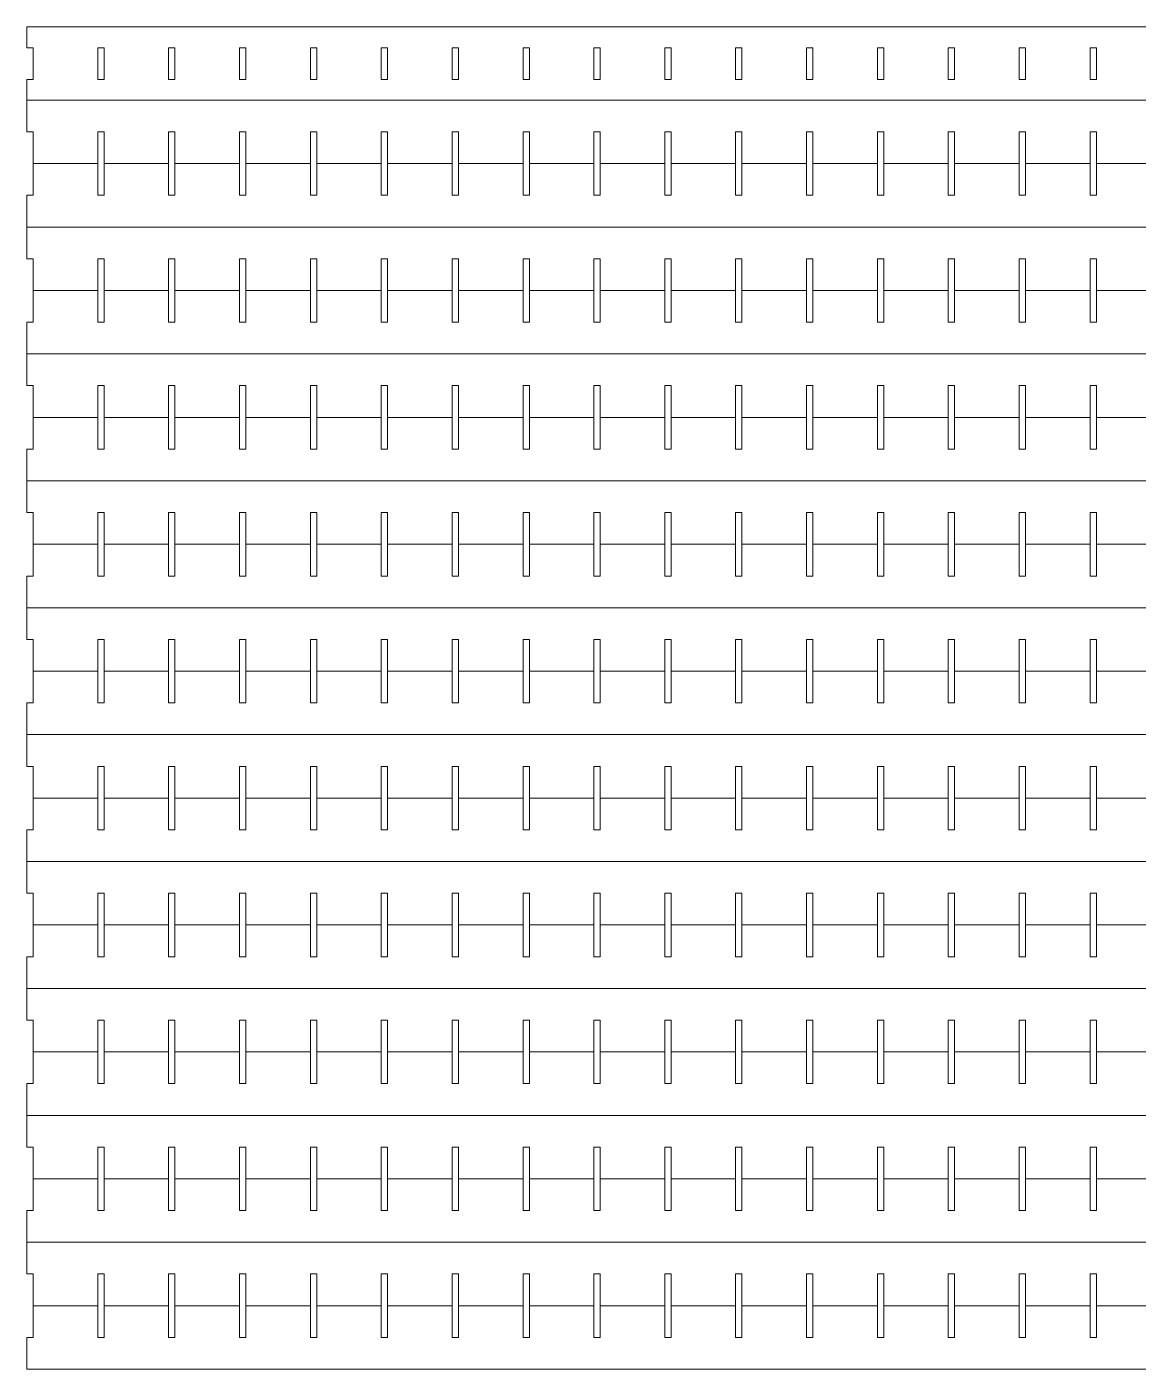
# Model space of a CAD drawing. Header units: millimetres. Extents: x -545 to 530, y -617 to 17.
# Drawn here: x -545 to -20, y -617 to 17 of the extents above; entities that cross this region are included whole.
import ezdxf

# ---------------------------------------------------------------- set-up
doc = ezdxf.new("R2010")
doc.units = ezdxf.units.MM

msp = doc.modelspace()

# ---------------------------------------------------------------- linework, layer by layer
at = {"color": 7, "linetype": 'Continuous', "lineweight": 15}
for p, q in [((529.71, 17.32), (-545.29, 17.32)), ((-545.29, 17.32), (-545.29, 7.45)), ((-545.29, 7.45), (-542.29, 7.45)), ((-542.29, 7.45), (-542.29, -7.55)), ((-511.79, 7.45), (-511.79, -7.55)), ((-508.79, 7.45), (-511.79, 7.45)), ((-508.79, -7.55), (-508.79, 7.45)), ((-478.29, 7.45), (-478.29, -7.55)), ((-475.29, 7.45), (-478.29, 7.45)), ((-475.29, -7.55), (-475.29, 7.45)), ((-444.79, 7.45), (-444.79, -7.55)), ((-441.79, 7.45), (-444.79, 7.45)), ((-441.79, -7.55), (-441.79, 7.45)), ((-411.29, 7.45), (-411.29, -7.55)), ((-408.29, 7.45), (-411.29, 7.45)), ((-408.29, -7.55), (-408.29, 7.45)), ((-377.79, 7.45), (-377.79, -7.55)), ((-374.79, 7.45), (-377.79, 7.45)), ((-374.79, -7.55), (-374.79, 7.45)), ((-344.29, 7.45), (-344.29, -7.55)), ((-341.29, 7.45), (-344.29, 7.45)), ((-341.29, -7.55), (-341.29, 7.45)), ((-310.79, 7.45), (-310.79, -7.55)), ((-307.79, 7.45), (-310.79, 7.45)), ((-307.79, -7.55), (-307.79, 7.45)), ((-277.29, 7.45), (-277.29, -7.55)), ((-274.29, 7.45), (-277.29, 7.45)), ((-274.29, -7.55), (-274.29, 7.45)), ((-243.79, 7.45), (-243.79, -7.55)), ((-240.79, 7.45), (-243.79, 7.45)), ((-240.79, -7.55), (-240.79, 7.45)), ((-210.29, 7.45), (-210.29, -7.55)), ((-207.29, 7.45), (-210.29, 7.45)), ((-207.29, -7.55), (-207.29, 7.45)), ((-176.79, 7.45), (-176.79, -7.55)), ((-173.79, 7.45), (-176.79, 7.45)), ((-173.79, -7.55), (-173.79, 7.45)), ((-143.29, 7.45), (-143.29, -7.55)), ((-140.29, 7.45), (-143.29, 7.45)), ((-140.29, -7.55), (-140.29, 7.45)), ((-109.79, 7.45), (-109.79, -7.55)), ((-106.79, 7.45), (-109.79, 7.45)), ((-106.79, -7.55), (-106.79, 7.45)), ((-76.29, 7.45), (-76.29, -7.55)), ((-73.29, 7.45), (-76.29, 7.45)), ((-73.29, -7.55), (-73.29, 7.45)), ((-42.79, 7.45), (-42.79, -7.55)), ((-39.79, 7.45), (-42.79, 7.45)), ((-39.79, -7.55), (-39.79, 7.45)), ((-542.29, -7.55), (-545.29, -7.55)), ((-545.29, -7.55), (-545.29, -32.32)), ((-511.79, -7.55), (-508.79, -7.55)), ((-478.29, -7.55), (-475.29, -7.55)), ((-444.79, -7.55), (-441.79, -7.55)), ((-411.29, -7.55), (-408.29, -7.55)), ((-377.79, -7.55), (-374.79, -7.55)), ((-344.29, -7.55), (-341.29, -7.55)), ((-310.79, -7.55), (-307.79, -7.55)), ((-277.29, -7.55), (-274.29, -7.55)), ((-243.79, -7.55), (-240.79, -7.55)), ((-210.29, -7.55), (-207.29, -7.55)), ((-176.79, -7.55), (-173.79, -7.55)), ((-143.29, -7.55), (-140.29, -7.55)), ((-109.79, -7.55), (-106.79, -7.55)), ((-76.29, -7.55), (-73.29, -7.55)), ((-42.79, -7.55), (-39.79, -7.55)), ((-545.29, -17.32), (529.71, -17.32)), ((-545.29, -32.32), (-542.29, -32.32)), ((-542.29, -62.32), (-542.29, -32.32)), ((-511.79, -32.32), (-511.79, -62.32)), ((-511.79, -32.32), (-508.79, -32.32)), ((-508.79, -62.32), (-508.79, -32.32)), ((-478.29, -32.32), (-478.29, -62.32)), ((-478.29, -32.32), (-475.29, -32.32)), ((-475.29, -62.32), (-475.29, -32.32)), ((-444.79, -32.32), (-444.79, -62.32)), ((-444.79, -32.32), (-441.79, -32.32)), ((-441.79, -62.32), (-441.79, -32.32)), ((-411.29, -32.32), (-411.29, -62.32)), ((-411.29, -32.32), (-408.29, -32.32)), ((-408.29, -62.32), (-408.29, -32.32)), ((-377.79, -32.32), (-377.79, -62.32)), ((-377.79, -32.32), (-374.79, -32.32)), ((-374.79, -62.32), (-374.79, -32.32)), ((-344.29, -32.32), (-344.29, -62.32)), ((-344.29, -32.32), (-341.29, -32.32)), ((-341.29, -62.32), (-341.29, -32.32)), ((-310.79, -32.32), (-310.79, -62.32)), ((-310.79, -32.32), (-307.79, -32.32)), ((-307.79, -62.32), (-307.79, -32.32)), ((-277.29, -32.32), (-277.29, -62.32)), ((-277.29, -32.32), (-274.29, -32.32)), ((-274.29, -62.32), (-274.29, -32.32)), ((-243.79, -32.32), (-243.79, -62.32)), ((-243.79, -32.32), (-240.79, -32.32)), ((-240.79, -62.32), (-240.79, -32.32)), ((-210.29, -32.32), (-210.29, -62.32)), ((-210.29, -32.32), (-207.29, -32.32)), ((-207.29, -62.32), (-207.29, -32.32)), ((-176.79, -32.32), (-176.79, -62.32)), ((-176.79, -32.32), (-173.79, -32.32)), ((-173.79, -62.32), (-173.79, -32.32)), ((-143.29, -32.32), (-143.29, -62.32)), ((-143.29, -32.32), (-140.29, -32.32)), ((-140.29, -62.32), (-140.29, -32.32)), ((-109.79, -32.32), (-109.79, -62.32)), ((-109.79, -32.32), (-106.79, -32.32)), ((-106.79, -62.32), (-106.79, -32.32)), ((-76.29, -32.32), (-76.29, -62.32)), ((-76.29, -32.32), (-73.29, -32.32)), ((-73.29, -62.32), (-73.29, -32.32)), ((-42.79, -32.32), (-42.79, -62.32)), ((-42.79, -32.32), (-39.79, -32.32)), ((-39.79, -62.32), (-39.79, -32.32)), ((-542.29, -47.32), (-511.79, -47.32)), ((-508.79, -47.32), (-478.29, -47.32)), ((-475.29, -47.32), (-444.79, -47.32)), ((-441.79, -47.32), (-411.29, -47.32)), ((-408.29, -47.32), (-377.79, -47.32)), ((-374.79, -47.32), (-344.29, -47.32)), ((-341.29, -47.32), (-310.79, -47.32)), ((-307.79, -47.32), (-277.29, -47.32)), ((-274.29, -47.32), (-243.79, -47.32)), ((-240.79, -47.32), (-210.29, -47.32)), ((-207.29, -47.32), (-176.79, -47.32)), ((-173.79, -47.32), (-143.29, -47.32)), ((-140.29, -47.32), (-109.79, -47.32)), ((-106.79, -47.32), (-76.29, -47.32)), ((-73.29, -47.32), (-42.79, -47.32)), ((-39.79, -47.32), (-9.29, -47.32)), ((-545.29, -62.32), (-542.29, -62.32)), ((-545.29, -62.32), (-545.29, -92.32)), ((-511.79, -62.32), (-508.79, -62.32)), ((-478.29, -62.32), (-475.29, -62.32)), ((-444.79, -62.32), (-441.79, -62.32)), ((-411.29, -62.32), (-408.29, -62.32)), ((-377.79, -62.32), (-374.79, -62.32)), ((-344.29, -62.32), (-341.29, -62.32)), ((-310.79, -62.32), (-307.79, -62.32)), ((-277.29, -62.32), (-274.29, -62.32)), ((-243.79, -62.32), (-240.79, -62.32)), ((-210.29, -62.32), (-207.29, -62.32)), ((-176.79, -62.32), (-173.79, -62.32)), ((-143.29, -62.32), (-140.29, -62.32)), ((-109.79, -62.32), (-106.79, -62.32)), ((-76.29, -62.32), (-73.29, -62.32)), ((-42.79, -62.32), (-39.79, -62.32)), ((529.71, -77.32), (-545.29, -77.32)), ((-545.29, -92.32), (-542.29, -92.32)), ((-542.29, -92.32), (-542.29, -122.32)), ((-511.79, -122.32), (-511.79, -92.32)), ((-511.79, -92.32), (-508.79, -92.32)), ((-508.79, -122.32), (-508.79, -92.32)), ((-478.29, -122.32), (-478.29, -92.32)), ((-478.29, -92.32), (-475.29, -92.32)), ((-475.29, -122.32), (-475.29, -92.32)), ((-444.79, -92.32), (-444.79, -122.32)), ((-444.79, -92.32), (-441.79, -92.32)), ((-441.79, -122.32), (-441.79, -92.32)), ((-411.29, -92.32), (-411.29, -122.32)), ((-411.29, -92.32), (-408.29, -92.32)), ((-408.29, -92.32), (-408.29, -122.32)), ((-377.79, -92.32), (-377.79, -122.32)), ((-377.79, -92.32), (-374.79, -92.32)), ((-374.79, -92.32), (-374.79, -122.32)), ((-344.29, -92.32), (-344.29, -122.32)), ((-344.29, -92.32), (-341.29, -92.32)), ((-341.29, -122.32), (-341.29, -92.32)), ((-310.79, -122.32), (-310.79, -92.32)), ((-310.79, -92.32), (-307.79, -92.32)), ((-307.79, -122.32), (-307.79, -92.32)), ((-277.29, -92.32), (-277.29, -122.32)), ((-277.29, -92.32), (-274.29, -92.32)), ((-274.29, -122.32), (-274.29, -92.32)), ((-243.79, -92.32), (-243.79, -122.32)), ((-243.79, -92.32), (-240.79, -92.32)), ((-240.79, -92.32), (-240.79, -122.32)), ((-210.29, -92.32), (-210.29, -122.32)), ((-210.29, -92.32), (-207.29, -92.32)), ((-207.29, -92.32), (-207.29, -122.32)), ((-176.79, -122.32), (-176.79, -92.32)), ((-176.79, -92.32), (-173.79, -92.32)), ((-173.79, -122.32), (-173.79, -92.32)), ((-143.29, -92.32), (-143.29, -122.32)), ((-143.29, -92.32), (-140.29, -92.32)), ((-140.29, -122.32), (-140.29, -92.32)), ((-109.79, -92.32), (-109.79, -122.32)), ((-109.79, -92.32), (-106.79, -92.32)), ((-106.79, -92.32), (-106.79, -122.32)), ((-76.29, -92.32), (-76.29, -122.32)), ((-76.29, -92.32), (-73.29, -92.32)), ((-73.29, -92.32), (-73.29, -122.32)), ((-42.79, -122.32), (-42.79, -92.32)), ((-42.79, -92.32), (-39.79, -92.32)), ((-39.79, -122.32), (-39.79, -92.32)), ((-542.29, -107.32), (-511.79, -107.32)), ((-508.79, -107.32), (-478.29, -107.32)), ((-475.29, -107.32), (-444.79, -107.32)), ((-441.79, -107.32), (-411.29, -107.32)), ((-408.29, -107.32), (-377.79, -107.32)), ((-374.79, -107.32), (-344.29, -107.32)), ((-341.29, -107.32), (-310.79, -107.32)), ((-307.79, -107.32), (-277.29, -107.32)), ((-274.29, -107.32), (-243.79, -107.32)), ((-240.79, -107.32), (-210.29, -107.32)), ((-207.29, -107.32), (-176.79, -107.32)), ((-173.79, -107.32), (-143.29, -107.32)), ((-140.29, -107.32), (-109.79, -107.32)), ((-106.79, -107.32), (-76.29, -107.32)), ((-73.29, -107.32), (-42.79, -107.32)), ((-39.79, -107.32), (-9.29, -107.32)), ((-545.29, -122.32), (-542.29, -122.32)), ((-545.29, -122.32), (-545.29, -152.32)), ((-511.79, -122.32), (-508.79, -122.32)), ((-478.29, -122.32), (-475.29, -122.32)), ((-444.79, -122.32), (-441.79, -122.32)), ((-411.29, -122.32), (-408.29, -122.32)), ((-377.79, -122.32), (-374.79, -122.32)), ((-344.29, -122.32), (-341.29, -122.32)), ((-310.79, -122.32), (-307.79, -122.32)), ((-277.29, -122.32), (-274.29, -122.32)), ((-243.79, -122.32), (-240.79, -122.32)), ((-210.29, -122.32), (-207.29, -122.32)), ((-176.79, -122.32), (-173.79, -122.32)), ((-143.29, -122.32), (-140.29, -122.32)), ((-109.79, -122.32), (-106.79, -122.32)), ((-76.29, -122.32), (-73.29, -122.32)), ((-42.79, -122.32), (-39.79, -122.32)), ((529.71, -137.32), (-545.29, -137.32)), ((-545.29, -152.32), (-542.29, -152.32)), ((-542.29, -152.32), (-542.29, -182.32)), ((-511.79, -152.32), (-511.79, -182.32)), ((-511.79, -152.32), (-508.79, -152.32)), ((-508.79, -152.32), (-508.79, -182.32)), ((-478.29, -152.32), (-478.29, -182.32)), ((-478.29, -152.32), (-475.29, -152.32)), ((-475.29, -152.32), (-475.29, -182.32)), ((-444.79, -182.32), (-444.79, -152.32)), ((-444.79, -152.32), (-441.79, -152.32)), ((-441.79, -152.32), (-441.79, -182.32)), ((-411.29, -182.32), (-411.29, -152.32)), ((-411.29, -152.32), (-408.29, -152.32)), ((-408.29, -182.32), (-408.29, -152.32)), ((-377.79, -152.32), (-377.79, -182.32)), ((-377.79, -152.32), (-374.79, -152.32)), ((-374.79, -182.32), (-374.79, -152.32)), ((-344.29, -152.32), (-344.29, -182.32)), ((-344.29, -152.32), (-341.29, -152.32)), ((-341.29, -182.32), (-341.29, -152.32)), ((-310.79, -152.32), (-310.79, -182.32)), ((-310.79, -152.32), (-307.79, -152.32)), ((-307.79, -182.32), (-307.79, -152.32)), ((-277.29, -152.32), (-277.29, -182.32)), ((-277.29, -152.32), (-274.29, -152.32)), ((-274.29, -182.32), (-274.29, -152.32)), ((-243.79, -152.32), (-243.79, -182.32)), ((-243.79, -152.32), (-240.79, -152.32)), ((-240.79, -152.32), (-240.79, -182.32)), ((-210.29, -152.32), (-210.29, -182.32)), ((-210.29, -152.32), (-207.29, -152.32)), ((-207.29, -182.32), (-207.29, -152.32)), ((-176.79, -182.32), (-176.79, -152.32)), ((-176.79, -152.32), (-173.79, -152.32)), ((-173.79, -152.32), (-173.79, -182.32)), ((-143.29, -182.32), (-143.29, -152.32)), ((-143.29, -152.32), (-140.29, -152.32)), ((-140.29, -152.32), (-140.29, -182.32)), ((-109.79, -182.32), (-109.79, -152.32)), ((-109.79, -152.32), (-106.79, -152.32)), ((-106.79, -182.32), (-106.79, -152.32)), ((-76.29, -182.32), (-76.29, -152.32)), ((-76.29, -152.32), (-73.29, -152.32)), ((-73.29, -182.32), (-73.29, -152.32)), ((-42.79, -152.32), (-42.79, -182.32)), ((-42.79, -152.32), (-39.79, -152.32)), ((-39.79, -182.32), (-39.79, -152.32)), ((-542.29, -167.32), (-511.79, -167.32)), ((-508.79, -167.32), (-478.29, -167.32)), ((-475.29, -167.32), (-444.79, -167.32)), ((-441.79, -167.32), (-411.29, -167.32)), ((-408.29, -167.32), (-377.79, -167.32)), ((-374.79, -167.32), (-344.29, -167.32)), ((-341.29, -167.32), (-310.79, -167.32)), ((-307.79, -167.32), (-277.29, -167.32)), ((-274.29, -167.32), (-243.79, -167.32)), ((-240.79, -167.32), (-210.29, -167.32)), ((-207.29, -167.32), (-176.79, -167.32)), ((-173.79, -167.32), (-143.29, -167.32)), ((-140.29, -167.32), (-109.79, -167.32)), ((-106.79, -167.32), (-76.29, -167.32)), ((-73.29, -167.32), (-42.79, -167.32)), ((-39.79, -167.32), (-9.29, -167.32)), ((-545.29, -182.32), (-542.29, -182.32)), ((-545.29, -182.32), (-545.29, -212.32)), ((-511.79, -182.32), (-508.79, -182.32)), ((-478.29, -182.32), (-475.29, -182.32)), ((-444.79, -182.32), (-441.79, -182.32)), ((-411.29, -182.32), (-408.29, -182.32)), ((-377.79, -182.32), (-374.79, -182.32)), ((-344.29, -182.32), (-341.29, -182.32)), ((-310.79, -182.32), (-307.79, -182.32)), ((-277.29, -182.32), (-274.29, -182.32)), ((-243.79, -182.32), (-240.79, -182.32)), ((-210.29, -182.32), (-207.29, -182.32)), ((-176.79, -182.32), (-173.79, -182.32)), ((-143.29, -182.32), (-140.29, -182.32)), ((-109.79, -182.32), (-106.79, -182.32)), ((-76.29, -182.32), (-73.29, -182.32)), ((-42.79, -182.32), (-39.79, -182.32)), ((529.71, -197.32), (-545.29, -197.32)), ((-545.29, -212.32), (-542.29, -212.32)), ((-542.29, -212.32), (-542.29, -242.32)), ((-511.79, -242.32), (-511.79, -212.32)), ((-511.79, -212.32), (-508.79, -212.32)), ((-508.79, -212.32), (-508.79, -242.32)), ((-478.29, -242.32), (-478.29, -212.32)), ((-478.29, -212.32), (-475.29, -212.32)), ((-475.29, -242.32), (-475.29, -212.32)), ((-444.79, -242.32), (-444.79, -212.32)), ((-444.79, -212.32), (-441.79, -212.32)), ((-441.79, -242.32), (-441.79, -212.32)), ((-411.29, -212.32), (-411.29, -242.32)), ((-411.29, -212.32), (-408.29, -212.32)), ((-408.29, -242.32), (-408.29, -212.32)), ((-377.79, -212.32), (-377.79, -242.32)), ((-377.79, -212.32), (-374.79, -212.32)), ((-374.79, -242.32), (-374.79, -212.32)), ((-344.29, -212.32), (-344.29, -242.32)), ((-344.29, -212.32), (-341.29, -212.32)), ((-341.29, -242.32), (-341.29, -212.32)), ((-310.79, -212.32), (-310.79, -242.32)), ((-310.79, -212.32), (-307.79, -212.32)), ((-307.79, -242.32), (-307.79, -212.32)), ((-277.29, -212.32), (-277.29, -242.32)), ((-277.29, -212.32), (-274.29, -212.32)), ((-274.29, -242.32), (-274.29, -212.32)), ((-243.79, -212.32), (-243.79, -242.32)), ((-243.79, -212.32), (-240.79, -212.32)), ((-240.79, -212.32), (-240.79, -242.32)), ((-210.29, -212.32), (-210.29, -242.32)), ((-210.29, -212.32), (-207.29, -212.32)), ((-207.29, -212.32), (-207.29, -242.32)), ((-176.79, -242.32), (-176.79, -212.32)), ((-176.79, -212.32), (-173.79, -212.32)), ((-173.79, -242.32), (-173.79, -212.32)), ((-143.29, -242.32), (-143.29, -212.32)), ((-143.29, -212.32), (-140.29, -212.32)), ((-140.29, -242.32), (-140.29, -212.32)), ((-109.79, -242.32), (-109.79, -212.32)), ((-109.79, -212.32), (-106.79, -212.32)), ((-106.79, -242.32), (-106.79, -212.32)), ((-76.29, -212.32), (-76.29, -242.32)), ((-76.29, -212.32), (-73.29, -212.32)), ((-73.29, -242.32), (-73.29, -212.32)), ((-42.79, -212.32), (-42.79, -242.32)), ((-42.79, -212.32), (-39.79, -212.32)), ((-39.79, -242.32), (-39.79, -212.32)), ((-542.29, -227.32), (-511.79, -227.32)), ((-508.79, -227.32), (-478.29, -227.32)), ((-475.29, -227.32), (-444.79, -227.32)), ((-441.79, -227.32), (-411.29, -227.32)), ((-408.29, -227.32), (-377.79, -227.32)), ((-374.79, -227.32), (-344.29, -227.32)), ((-341.29, -227.32), (-310.79, -227.32)), ((-307.79, -227.32), (-277.29, -227.32)), ((-274.29, -227.32), (-243.79, -227.32)), ((-240.79, -227.32), (-210.29, -227.32)), ((-207.29, -227.32), (-176.79, -227.32)), ((-173.79, -227.32), (-143.29, -227.32)), ((-140.29, -227.32), (-109.79, -227.32)), ((-106.79, -227.32), (-76.29, -227.32)), ((-73.29, -227.32), (-42.79, -227.32)), ((-39.79, -227.32), (-9.29, -227.32)), ((-545.29, -242.32), (-542.29, -242.32)), ((-545.29, -242.32), (-545.29, -272.32)), ((-511.79, -242.32), (-508.79, -242.32)), ((-478.29, -242.32), (-475.29, -242.32)), ((-444.79, -242.32), (-441.79, -242.32)), ((-411.29, -242.32), (-408.29, -242.32)), ((-377.79, -242.32), (-374.79, -242.32)), ((-344.29, -242.32), (-341.29, -242.32)), ((-310.79, -242.32), (-307.79, -242.32)), ((-277.29, -242.32), (-274.29, -242.32)), ((-243.79, -242.32), (-240.79, -242.32)), ((-210.29, -242.32), (-207.29, -242.32)), ((-176.79, -242.32), (-173.79, -242.32)), ((-143.29, -242.32), (-140.29, -242.32)), ((-109.79, -242.32), (-106.79, -242.32)), ((-76.29, -242.32), (-73.29, -242.32)), ((-42.79, -242.32), (-39.79, -242.32)), ((529.71, -257.32), (-545.29, -257.32)), ((-545.29, -272.32), (-542.29, -272.32)), ((-542.29, -302.32), (-542.29, -272.32)), ((-511.79, -272.32), (-511.79, -302.32)), ((-511.79, -272.32), (-508.79, -272.32)), ((-508.79, -302.32), (-508.79, -272.32)), ((-478.29, -272.32), (-478.29, -302.32)), ((-478.29, -272.32), (-475.29, -272.32)), ((-475.29, -272.32), (-475.29, -302.32)), ((-444.79, -272.32), (-444.79, -302.32)), ((-444.79, -272.32), (-441.79, -272.32)), ((-441.79, -272.32), (-441.79, -302.32)), ((-411.29, -272.32), (-411.29, -302.32)), ((-411.29, -272.32), (-408.29, -272.32)), ((-408.29, -302.32), (-408.29, -272.32)), ((-377.79, -272.32), (-377.79, -302.32)), ((-377.79, -272.32), (-374.79, -272.32)), ((-374.79, -302.32), (-374.79, -272.32)), ((-344.29, -302.32), (-344.29, -272.32)), ((-344.29, -272.32), (-341.29, -272.32)), ((-341.29, -272.32), (-341.29, -302.32)), ((-310.79, -272.32), (-310.79, -302.32)), ((-310.79, -272.32), (-307.79, -272.32)), ((-307.79, -302.32), (-307.79, -272.32)), ((-277.29, -302.32), (-277.29, -272.32)), ((-277.29, -272.32), (-274.29, -272.32)), ((-274.29, -302.32), (-274.29, -272.32)), ((-243.79, -272.32), (-243.79, -302.32)), ((-243.79, -272.32), (-240.79, -272.32)), ((-240.79, -302.32), (-240.79, -272.32)), ((-210.29, -272.32), (-210.29, -302.32)), ((-210.29, -272.32), (-207.29, -272.32)), ((-207.29, -302.32), (-207.29, -272.32)), ((-176.79, -272.32), (-176.79, -302.32)), ((-176.79, -272.32), (-173.79, -272.32)), ((-173.79, -302.32), (-173.79, -272.32)), ((-143.29, -272.32), (-143.29, -302.32)), ((-143.29, -272.32), (-140.29, -272.32)), ((-140.29, -302.32), (-140.29, -272.32)), ((-109.79, -272.32), (-109.79, -302.32)), ((-109.79, -272.32), (-106.79, -272.32)), ((-106.79, -302.32), (-106.79, -272.32)), ((-76.29, -272.32), (-76.29, -302.32)), ((-76.29, -272.32), (-73.29, -272.32)), ((-73.29, -272.32), (-73.29, -302.32)), ((-42.79, -272.32), (-42.79, -302.32)), ((-42.79, -272.32), (-39.79, -272.32)), ((-39.79, -302.32), (-39.79, -272.32)), ((-542.29, -287.32), (-511.79, -287.32)), ((-508.79, -287.32), (-478.29, -287.32)), ((-475.29, -287.32), (-444.79, -287.32)), ((-441.79, -287.32), (-411.29, -287.32)), ((-408.29, -287.32), (-377.79, -287.32)), ((-374.79, -287.32), (-344.29, -287.32)), ((-341.29, -287.32), (-310.79, -287.32)), ((-307.79, -287.32), (-277.29, -287.32)), ((-274.29, -287.32), (-243.79, -287.32)), ((-240.79, -287.32), (-210.29, -287.32)), ((-207.29, -287.32), (-176.79, -287.32)), ((-173.79, -287.32), (-143.29, -287.32)), ((-140.29, -287.32), (-109.79, -287.32)), ((-106.79, -287.32), (-76.29, -287.32)), ((-73.29, -287.32), (-42.79, -287.32)), ((-39.79, -287.32), (-9.29, -287.32)), ((-545.29, -302.32), (-542.29, -302.32)), ((-545.29, -302.32), (-545.29, -332.32)), ((-511.79, -302.32), (-508.79, -302.32)), ((-478.29, -302.32), (-475.29, -302.32)), ((-444.79, -302.32), (-441.79, -302.32)), ((-411.29, -302.32), (-408.29, -302.32)), ((-377.79, -302.32), (-374.79, -302.32)), ((-344.29, -302.32), (-341.29, -302.32)), ((-310.79, -302.32), (-307.79, -302.32)), ((-277.29, -302.32), (-274.29, -302.32)), ((-243.79, -302.32), (-240.79, -302.32)), ((-210.29, -302.32), (-207.29, -302.32)), ((-176.79, -302.32), (-173.79, -302.32)), ((-143.29, -302.32), (-140.29, -302.32)), ((-109.79, -302.32), (-106.79, -302.32)), ((-76.29, -302.32), (-73.29, -302.32)), ((-42.79, -302.32), (-39.79, -302.32)), ((529.71, -317.32), (-545.29, -317.32)), ((-545.29, -332.32), (-542.29, -332.32)), ((-542.29, -362.32), (-542.29, -332.32)), ((-511.79, -332.32), (-511.79, -362.32)), ((-511.79, -332.32), (-508.79, -332.32)), ((-508.79, -362.32), (-508.79, -332.32)), ((-478.29, -332.32), (-478.29, -362.32)), ((-478.29, -332.32), (-475.29, -332.32)), ((-475.29, -362.32), (-475.29, -332.32)), ((-444.79, -332.32), (-444.79, -362.32)), ((-444.79, -332.32), (-441.79, -332.32)), ((-441.79, -362.32), (-441.79, -332.32)), ((-411.29, -332.32), (-411.29, -362.32)), ((-411.29, -332.32), (-408.29, -332.32)), ((-408.29, -362.32), (-408.29, -332.32)), ((-377.79, -332.32), (-377.79, -362.32)), ((-377.79, -332.32), (-374.79, -332.32)), ((-374.79, -332.32), (-374.79, -362.32)), ((-344.29, -332.32), (-344.29, -362.32)), ((-344.29, -332.32), (-341.29, -332.32)), ((-341.29, -362.32), (-341.29, -332.32)), ((-310.79, -332.32), (-310.79, -362.32)), ((-310.79, -332.32), (-307.79, -332.32)), ((-307.79, -332.32), (-307.79, -362.32)), ((-277.29, -332.32), (-277.29, -362.32)), ((-277.29, -332.32), (-274.29, -332.32)), ((-274.29, -362.32), (-274.29, -332.32)), ((-243.79, -362.32), (-243.79, -332.32)), ((-243.79, -332.32), (-240.79, -332.32)), ((-240.79, -362.32), (-240.79, -332.32)), ((-210.29, -332.32), (-210.29, -362.32)), ((-210.29, -332.32), (-207.29, -332.32)), ((-207.29, -362.32), (-207.29, -332.32)), ((-176.79, -332.32), (-176.79, -362.32)), ((-176.79, -332.32), (-173.79, -332.32)), ((-173.79, -362.32), (-173.79, -332.32)), ((-143.29, -332.32), (-143.29, -362.32)), ((-143.29, -332.32), (-140.29, -332.32)), ((-140.29, -362.32), (-140.29, -332.32)), ((-109.79, -332.32), (-109.79, -362.32)), ((-109.79, -332.32), (-106.79, -332.32)), ((-106.79, -362.32), (-106.79, -332.32)), ((-76.29, -332.32), (-76.29, -362.32)), ((-76.29, -332.32), (-73.29, -332.32)), ((-73.29, -332.32), (-73.29, -362.32)), ((-42.79, -332.32), (-42.79, -362.32)), ((-42.79, -332.32), (-39.79, -332.32)), ((-39.79, -332.32), (-39.79, -362.32)), ((-542.29, -347.32), (-511.79, -347.32)), ((-508.79, -347.32), (-478.29, -347.32)), ((-475.29, -347.32), (-444.79, -347.32)), ((-441.79, -347.32), (-411.29, -347.32)), ((-408.29, -347.32), (-377.79, -347.32)), ((-374.79, -347.32), (-344.29, -347.32)), ((-341.29, -347.32), (-310.79, -347.32)), ((-307.79, -347.32), (-277.29, -347.32)), ((-274.29, -347.32), (-243.79, -347.32)), ((-240.79, -347.32), (-210.29, -347.32)), ((-207.29, -347.32), (-176.79, -347.32)), ((-173.79, -347.32), (-143.29, -347.32)), ((-140.29, -347.32), (-109.79, -347.32)), ((-106.79, -347.32), (-76.29, -347.32)), ((-73.29, -347.32), (-42.79, -347.32)), ((-39.79, -347.32), (-9.29, -347.32)), ((-545.29, -362.32), (-542.29, -362.32)), ((-545.29, -362.32), (-545.29, -392.32)), ((-511.79, -362.32), (-508.79, -362.32)), ((-478.29, -362.32), (-475.29, -362.32)), ((-444.79, -362.32), (-441.79, -362.32)), ((-411.29, -362.32), (-408.29, -362.32)), ((-377.79, -362.32), (-374.79, -362.32)), ((-344.29, -362.32), (-341.29, -362.32)), ((-310.79, -362.32), (-307.79, -362.32)), ((-277.29, -362.32), (-274.29, -362.32)), ((-243.79, -362.32), (-240.79, -362.32)), ((-210.29, -362.32), (-207.29, -362.32)), ((-176.79, -362.32), (-173.79, -362.32)), ((-143.29, -362.32), (-140.29, -362.32)), ((-109.79, -362.32), (-106.79, -362.32)), ((-76.29, -362.32), (-73.29, -362.32)), ((-42.79, -362.32), (-39.79, -362.32)), ((529.71, -377.32), (-545.29, -377.32)), ((-545.29, -392.32), (-542.29, -392.32)), ((-542.29, -422.32), (-542.29, -392.32)), ((-511.79, -392.32), (-511.79, -422.32)), ((-511.79, -392.32), (-508.79, -392.32)), ((-508.79, -422.32), (-508.79, -392.32)), ((-478.29, -392.32), (-478.29, -422.32)), ((-478.29, -392.32), (-475.29, -392.32)), ((-475.29, -392.32), (-475.29, -422.32)), ((-444.79, -392.32), (-444.79, -422.32)), ((-444.79, -392.32), (-441.79, -392.32)), ((-441.79, -392.32), (-441.79, -422.32)), ((-411.29, -422.32), (-411.29, -392.32)), ((-411.29, -392.32), (-408.29, -392.32)), ((-408.29, -422.32), (-408.29, -392.32)), ((-377.79, -422.32), (-377.79, -392.32)), ((-377.79, -392.32), (-374.79, -392.32)), ((-374.79, -422.32), (-374.79, -392.32)), ((-344.29, -392.32), (-344.29, -422.32)), ((-344.29, -392.32), (-341.29, -392.32)), ((-341.29, -422.32), (-341.29, -392.32)), ((-310.79, -392.32), (-310.79, -422.32)), ((-310.79, -392.32), (-307.79, -392.32)), ((-307.79, -422.32), (-307.79, -392.32)), ((-277.29, -392.32), (-277.29, -422.32)), ((-277.29, -392.32), (-274.29, -392.32)), ((-274.29, -422.32), (-274.29, -392.32)), ((-243.79, -392.32), (-243.79, -422.32)), ((-243.79, -392.32), (-240.79, -392.32)), ((-240.79, -392.32), (-240.79, -422.32)), ((-210.29, -392.32), (-210.29, -422.32)), ((-210.29, -392.32), (-207.29, -392.32)), ((-207.29, -422.32), (-207.29, -392.32)), ((-176.79, -422.32), (-176.79, -392.32)), ((-176.79, -392.32), (-173.79, -392.32)), ((-173.79, -422.32), (-173.79, -392.32)), ((-143.29, -422.32), (-143.29, -392.32)), ((-143.29, -392.32), (-140.29, -392.32)), ((-140.29, -392.32), (-140.29, -422.32)), ((-109.79, -392.32), (-109.79, -422.32)), ((-109.79, -392.32), (-106.79, -392.32)), ((-106.79, -422.32), (-106.79, -392.32)), ((-76.29, -392.32), (-76.29, -422.32)), ((-76.29, -392.32), (-73.29, -392.32)), ((-73.29, -422.32), (-73.29, -392.32)), ((-42.79, -392.32), (-42.79, -422.32)), ((-42.79, -392.32), (-39.79, -392.32)), ((-39.79, -422.32), (-39.79, -392.32)), ((-542.29, -407.32), (-511.79, -407.32)), ((-508.79, -407.32), (-478.29, -407.32)), ((-475.29, -407.32), (-444.79, -407.32)), ((-441.79, -407.32), (-411.29, -407.32)), ((-408.29, -407.32), (-377.79, -407.32)), ((-374.79, -407.32), (-344.29, -407.32)), ((-341.29, -407.32), (-310.79, -407.32)), ((-307.79, -407.32), (-277.29, -407.32)), ((-274.29, -407.32), (-243.79, -407.32)), ((-240.79, -407.32), (-210.29, -407.32)), ((-207.29, -407.32), (-176.79, -407.32)), ((-173.79, -407.32), (-143.29, -407.32)), ((-140.29, -407.32), (-109.79, -407.32)), ((-106.79, -407.32), (-76.29, -407.32)), ((-73.29, -407.32), (-42.79, -407.32)), ((-39.79, -407.32), (-9.29, -407.32)), ((-545.29, -422.32), (-542.29, -422.32)), ((-545.29, -422.32), (-545.29, -452.32)), ((-511.79, -422.32), (-508.79, -422.32)), ((-478.29, -422.32), (-475.29, -422.32)), ((-444.79, -422.32), (-441.79, -422.32)), ((-411.29, -422.32), (-408.29, -422.32)), ((-377.79, -422.32), (-374.79, -422.32)), ((-344.29, -422.32), (-341.29, -422.32)), ((-310.79, -422.32), (-307.79, -422.32)), ((-277.29, -422.32), (-274.29, -422.32)), ((-243.79, -422.32), (-240.79, -422.32)), ((-210.29, -422.32), (-207.29, -422.32)), ((-176.79, -422.32), (-173.79, -422.32)), ((-143.29, -422.32), (-140.29, -422.32)), ((-109.79, -422.32), (-106.79, -422.32)), ((-76.29, -422.32), (-73.29, -422.32)), ((-42.79, -422.32), (-39.79, -422.32)), ((529.71, -437.32), (-545.29, -437.32)), ((-545.29, -452.32), (-542.29, -452.32)), ((-542.29, -482.32), (-542.29, -452.32)), ((-511.79, -452.32), (-511.79, -482.32)), ((-511.79, -452.32), (-508.79, -452.32)), ((-508.79, -482.32), (-508.79, -452.32)), ((-478.29, -452.32), (-478.29, -482.32)), ((-478.29, -452.32), (-475.29, -452.32)), ((-475.29, -482.32), (-475.29, -452.32)), ((-444.79, -452.32), (-444.79, -482.32)), ((-444.79, -452.32), (-441.79, -452.32)), ((-441.79, -482.32), (-441.79, -452.32)), ((-411.29, -452.32), (-411.29, -482.32)), ((-411.29, -452.32), (-408.29, -452.32)), ((-408.29, -452.32), (-408.29, -482.32)), ((-377.79, -452.32), (-377.79, -482.32)), ((-377.79, -452.32), (-374.79, -452.32)), ((-374.79, -482.32), (-374.79, -452.32)), ((-344.29, -452.32), (-344.29, -482.32)), ((-344.29, -452.32), (-341.29, -452.32)), ((-341.29, -482.32), (-341.29, -452.32)), ((-310.79, -482.32), (-310.79, -452.32)), ((-310.79, -452.32), (-307.79, -452.32)), ((-307.79, -452.32), (-307.79, -482.32)), ((-277.29, -452.32), (-277.29, -482.32)), ((-277.29, -452.32), (-274.29, -452.32)), ((-274.29, -482.32), (-274.29, -452.32)), ((-243.79, -482.32), (-243.79, -452.32)), ((-243.79, -452.32), (-240.79, -452.32)), ((-240.79, -482.32), (-240.79, -452.32)), ((-210.29, -452.32), (-210.29, -482.32)), ((-210.29, -452.32), (-207.29, -452.32)), ((-207.29, -482.32), (-207.29, -452.32)), ((-176.79, -452.32), (-176.79, -482.32)), ((-176.79, -452.32), (-173.79, -452.32)), ((-173.79, -482.32), (-173.79, -452.32)), ((-143.29, -452.32), (-143.29, -482.32)), ((-143.29, -452.32), (-140.29, -452.32)), ((-140.29, -482.32), (-140.29, -452.32)), ((-109.79, -452.32), (-109.79, -482.32)), ((-109.79, -452.32), (-106.79, -452.32)), ((-106.79, -452.32), (-106.79, -482.32)), ((-76.29, -452.32), (-76.29, -482.32)), ((-76.29, -452.32), (-73.29, -452.32)), ((-73.29, -452.32), (-73.29, -482.32)), ((-42.79, -482.32), (-42.79, -452.32)), ((-42.79, -452.32), (-39.79, -452.32)), ((-39.79, -482.32), (-39.79, -452.32)), ((-542.29, -467.32), (-511.79, -467.32)), ((-508.79, -467.32), (-478.29, -467.32)), ((-475.29, -467.32), (-444.79, -467.32)), ((-441.79, -467.32), (-411.29, -467.32)), ((-408.29, -467.32), (-377.79, -467.32)), ((-374.79, -467.32), (-344.29, -467.32)), ((-341.29, -467.32), (-310.79, -467.32)), ((-307.79, -467.32), (-277.29, -467.32)), ((-274.29, -467.32), (-243.79, -467.32)), ((-240.79, -467.32), (-210.29, -467.32)), ((-207.29, -467.32), (-176.79, -467.32)), ((-173.79, -467.32), (-143.29, -467.32)), ((-140.29, -467.32), (-109.79, -467.32)), ((-106.79, -467.32), (-76.29, -467.32)), ((-73.29, -467.32), (-42.79, -467.32)), ((-39.79, -467.32), (-9.29, -467.32)), ((-545.29, -482.32), (-542.29, -482.32)), ((-545.29, -512.32), (-545.29, -482.32)), ((-511.79, -482.32), (-508.79, -482.32)), ((-478.29, -482.32), (-475.29, -482.32)), ((-444.79, -482.32), (-441.79, -482.32)), ((-411.29, -482.32), (-408.29, -482.32)), ((-377.79, -482.32), (-374.79, -482.32)), ((-344.29, -482.32), (-341.29, -482.32)), ((-310.79, -482.32), (-307.79, -482.32)), ((-277.29, -482.32), (-274.29, -482.32)), ((-243.79, -482.32), (-240.79, -482.32)), ((-210.29, -482.32), (-207.29, -482.32)), ((-176.79, -482.32), (-173.79, -482.32)), ((-143.29, -482.32), (-140.29, -482.32)), ((-109.79, -482.32), (-106.79, -482.32)), ((-76.29, -482.32), (-73.29, -482.32)), ((-42.79, -482.32), (-39.79, -482.32)), ((529.71, -497.32), (-545.29, -497.32)), ((-545.29, -512.32), (-542.29, -512.32)), ((-542.29, -542.32), (-542.29, -512.32)), ((-511.79, -512.32), (-511.79, -542.32)), ((-511.79, -512.32), (-508.79, -512.32)), ((-508.79, -542.32), (-508.79, -512.32)), ((-478.29, -512.32), (-478.29, -542.32)), ((-478.29, -512.32), (-475.29, -512.32)), ((-475.29, -542.32), (-475.29, -512.32)), ((-444.79, -512.32), (-444.79, -542.32)), ((-444.79, -512.32), (-441.79, -512.32)), ((-441.79, -542.32), (-441.79, -512.32)), ((-411.29, -512.32), (-411.29, -542.32)), ((-411.29, -512.32), (-408.29, -512.32)), ((-408.29, -542.32), (-408.29, -512.32)), ((-377.79, -512.32), (-377.79, -542.32)), ((-377.79, -512.32), (-374.79, -512.32)), ((-374.79, -512.32), (-374.79, -542.32)), ((-344.29, -512.32), (-344.29, -542.32)), ((-344.29, -512.32), (-341.29, -512.32)), ((-341.29, -542.32), (-341.29, -512.32)), ((-310.79, -542.32), (-310.79, -512.32)), ((-310.79, -512.32), (-307.79, -512.32)), ((-307.79, -512.32), (-307.79, -542.32)), ((-277.29, -512.32), (-277.29, -542.32)), ((-277.29, -512.32), (-274.29, -512.32)), ((-274.29, -542.32), (-274.29, -512.32)), ((-243.79, -512.32), (-243.79, -542.32)), ((-243.79, -512.32), (-240.79, -512.32)), ((-240.79, -542.32), (-240.79, -512.32)), ((-210.29, -512.32), (-210.29, -542.32)), ((-210.29, -512.32), (-207.29, -512.32)), ((-207.29, -542.32), (-207.29, -512.32)), ((-176.79, -542.32), (-176.79, -512.32)), ((-176.79, -512.32), (-173.79, -512.32)), ((-173.79, -512.32), (-173.79, -542.32)), ((-143.29, -512.32), (-143.29, -542.32)), ((-143.29, -512.32), (-140.29, -512.32)), ((-140.29, -512.32), (-140.29, -542.32)), ((-109.79, -542.32), (-109.79, -512.32)), ((-109.79, -512.32), (-106.79, -512.32)), ((-106.79, -542.32), (-106.79, -512.32)), ((-76.29, -512.32), (-76.29, -542.32)), ((-76.29, -512.32), (-73.29, -512.32)), ((-73.29, -542.32), (-73.29, -512.32)), ((-42.79, -512.32), (-42.79, -542.32)), ((-42.79, -512.32), (-39.79, -512.32)), ((-39.79, -542.32), (-39.79, -512.32)), ((-542.29, -527.32), (-511.79, -527.32)), ((-508.79, -527.32), (-478.29, -527.32)), ((-475.29, -527.32), (-444.79, -527.32)), ((-441.79, -527.32), (-411.29, -527.32)), ((-408.29, -527.32), (-377.79, -527.32)), ((-374.79, -527.32), (-344.29, -527.32)), ((-341.29, -527.32), (-310.79, -527.32)), ((-307.79, -527.32), (-277.29, -527.32)), ((-274.29, -527.32), (-243.79, -527.32)), ((-240.79, -527.32), (-210.29, -527.32)), ((-207.29, -527.32), (-176.79, -527.32)), ((-173.79, -527.32), (-143.29, -527.32)), ((-140.29, -527.32), (-109.79, -527.32)), ((-106.79, -527.32), (-76.29, -527.32)), ((-73.29, -527.32), (-42.79, -527.32)), ((-39.79, -527.32), (-9.29, -527.32)), ((-545.29, -542.32), (-542.29, -542.32)), ((-545.29, -542.32), (-545.29, -572.32)), ((-511.79, -542.32), (-508.79, -542.32)), ((-478.29, -542.32), (-475.29, -542.32)), ((-444.79, -542.32), (-441.79, -542.32)), ((-411.29, -542.32), (-408.29, -542.32)), ((-377.79, -542.32), (-374.79, -542.32)), ((-344.29, -542.32), (-341.29, -542.32)), ((-310.79, -542.32), (-307.79, -542.32)), ((-277.29, -542.32), (-274.29, -542.32)), ((-243.79, -542.32), (-240.79, -542.32)), ((-210.29, -542.32), (-207.29, -542.32)), ((-176.79, -542.32), (-173.79, -542.32)), ((-143.29, -542.32), (-140.29, -542.32)), ((-109.79, -542.32), (-106.79, -542.32)), ((-76.29, -542.32), (-73.29, -542.32)), ((-42.79, -542.32), (-39.79, -542.32)), ((529.71, -557.32), (-545.29, -557.32)), ((-545.29, -572.32), (-542.29, -572.32)), ((-542.29, -602.32), (-542.29, -572.32)), ((-511.79, -572.32), (-511.79, -602.32)), ((-511.79, -572.32), (-508.79, -572.32)), ((-508.79, -572.32), (-508.79, -602.32)), ((-478.29, -572.32), (-478.29, -602.32)), ((-478.29, -572.32), (-475.29, -572.32)), ((-475.29, -602.32), (-475.29, -572.32)), ((-444.79, -602.32), (-444.79, -572.32)), ((-444.79, -572.32), (-441.79, -572.32)), ((-441.79, -572.32), (-441.79, -602.32)), ((-411.29, -572.32), (-411.29, -602.32)), ((-411.29, -572.32), (-408.29, -572.32)), ((-408.29, -602.32), (-408.29, -572.32)), ((-377.79, -602.32), (-377.79, -572.32)), ((-377.79, -572.32), (-374.79, -572.32)), ((-374.79, -572.32), (-374.79, -602.32)), ((-344.29, -572.32), (-344.29, -602.32)), ((-344.29, -572.32), (-341.29, -572.32)), ((-341.29, -602.32), (-341.29, -572.32)), ((-310.79, -602.32), (-310.79, -572.32)), ((-310.79, -572.32), (-307.79, -572.32)), ((-307.79, -572.32), (-307.79, -602.32)), ((-277.29, -572.32), (-277.29, -602.32)), ((-277.29, -572.32), (-274.29, -572.32)), ((-274.29, -602.32), (-274.29, -572.32)), ((-243.79, -602.32), (-243.79, -572.32)), ((-243.79, -572.32), (-240.79, -572.32)), ((-240.79, -602.32), (-240.79, -572.32)), ((-210.29, -572.32), (-210.29, -602.32)), ((-210.29, -572.32), (-207.29, -572.32)), ((-207.29, -602.32), (-207.29, -572.32)), ((-176.79, -572.32), (-176.79, -602.32)), ((-176.79, -572.32), (-173.79, -572.32)), ((-173.79, -602.32), (-173.79, -572.32)), ((-143.29, -572.32), (-143.29, -602.32)), ((-143.29, -572.32), (-140.29, -572.32)), ((-140.29, -602.32), (-140.29, -572.32)), ((-109.79, -572.32), (-109.79, -602.32)), ((-109.79, -572.32), (-106.79, -572.32)), ((-106.79, -602.32), (-106.79, -572.32)), ((-76.29, -572.32), (-76.29, -602.32)), ((-76.29, -572.32), (-73.29, -572.32)), ((-73.29, -572.32), (-73.29, -602.32)), ((-42.79, -572.32), (-42.79, -602.32)), ((-42.79, -572.32), (-39.79, -572.32)), ((-39.79, -602.32), (-39.79, -572.32)), ((-542.29, -587.32), (-511.79, -587.32)), ((-508.79, -587.32), (-478.29, -587.32)), ((-475.29, -587.32), (-444.79, -587.32)), ((-441.79, -587.32), (-411.29, -587.32)), ((-408.29, -587.32), (-377.79, -587.32)), ((-374.79, -587.32), (-344.29, -587.32)), ((-341.29, -587.32), (-310.79, -587.32)), ((-307.79, -587.32), (-277.29, -587.32)), ((-274.29, -587.32), (-243.79, -587.32)), ((-240.79, -587.32), (-210.29, -587.32)), ((-207.29, -587.32), (-176.79, -587.32)), ((-173.79, -587.32), (-143.29, -587.32)), ((-140.29, -587.32), (-109.79, -587.32)), ((-106.79, -587.32), (-76.29, -587.32)), ((-73.29, -587.32), (-42.79, -587.32)), ((-39.79, -587.32), (-9.29, -587.32)), ((-545.29, -602.32), (-542.29, -602.32)), ((-545.29, -617.32), (-545.29, -602.32)), ((-511.79, -602.32), (-508.79, -602.32)), ((-478.29, -602.32), (-475.29, -602.32)), ((-444.79, -602.32), (-441.79, -602.32)), ((-411.29, -602.32), (-408.29, -602.32)), ((-377.79, -602.32), (-374.79, -602.32)), ((-344.29, -602.32), (-341.29, -602.32)), ((-310.79, -602.32), (-307.79, -602.32)), ((-277.29, -602.32), (-274.29, -602.32)), ((-243.79, -602.32), (-240.79, -602.32)), ((-210.29, -602.32), (-207.29, -602.32)), ((-176.79, -602.32), (-173.79, -602.32)), ((-143.29, -602.32), (-140.29, -602.32)), ((-109.79, -602.32), (-106.79, -602.32)), ((-76.29, -602.32), (-73.29, -602.32)), ((-42.79, -602.32), (-39.79, -602.32)), ((529.71, -617.32), (-545.29, -617.32))]:
    msp.add_line(p, q, dxfattribs=at)

doc.saveas('drawing.dxf')
